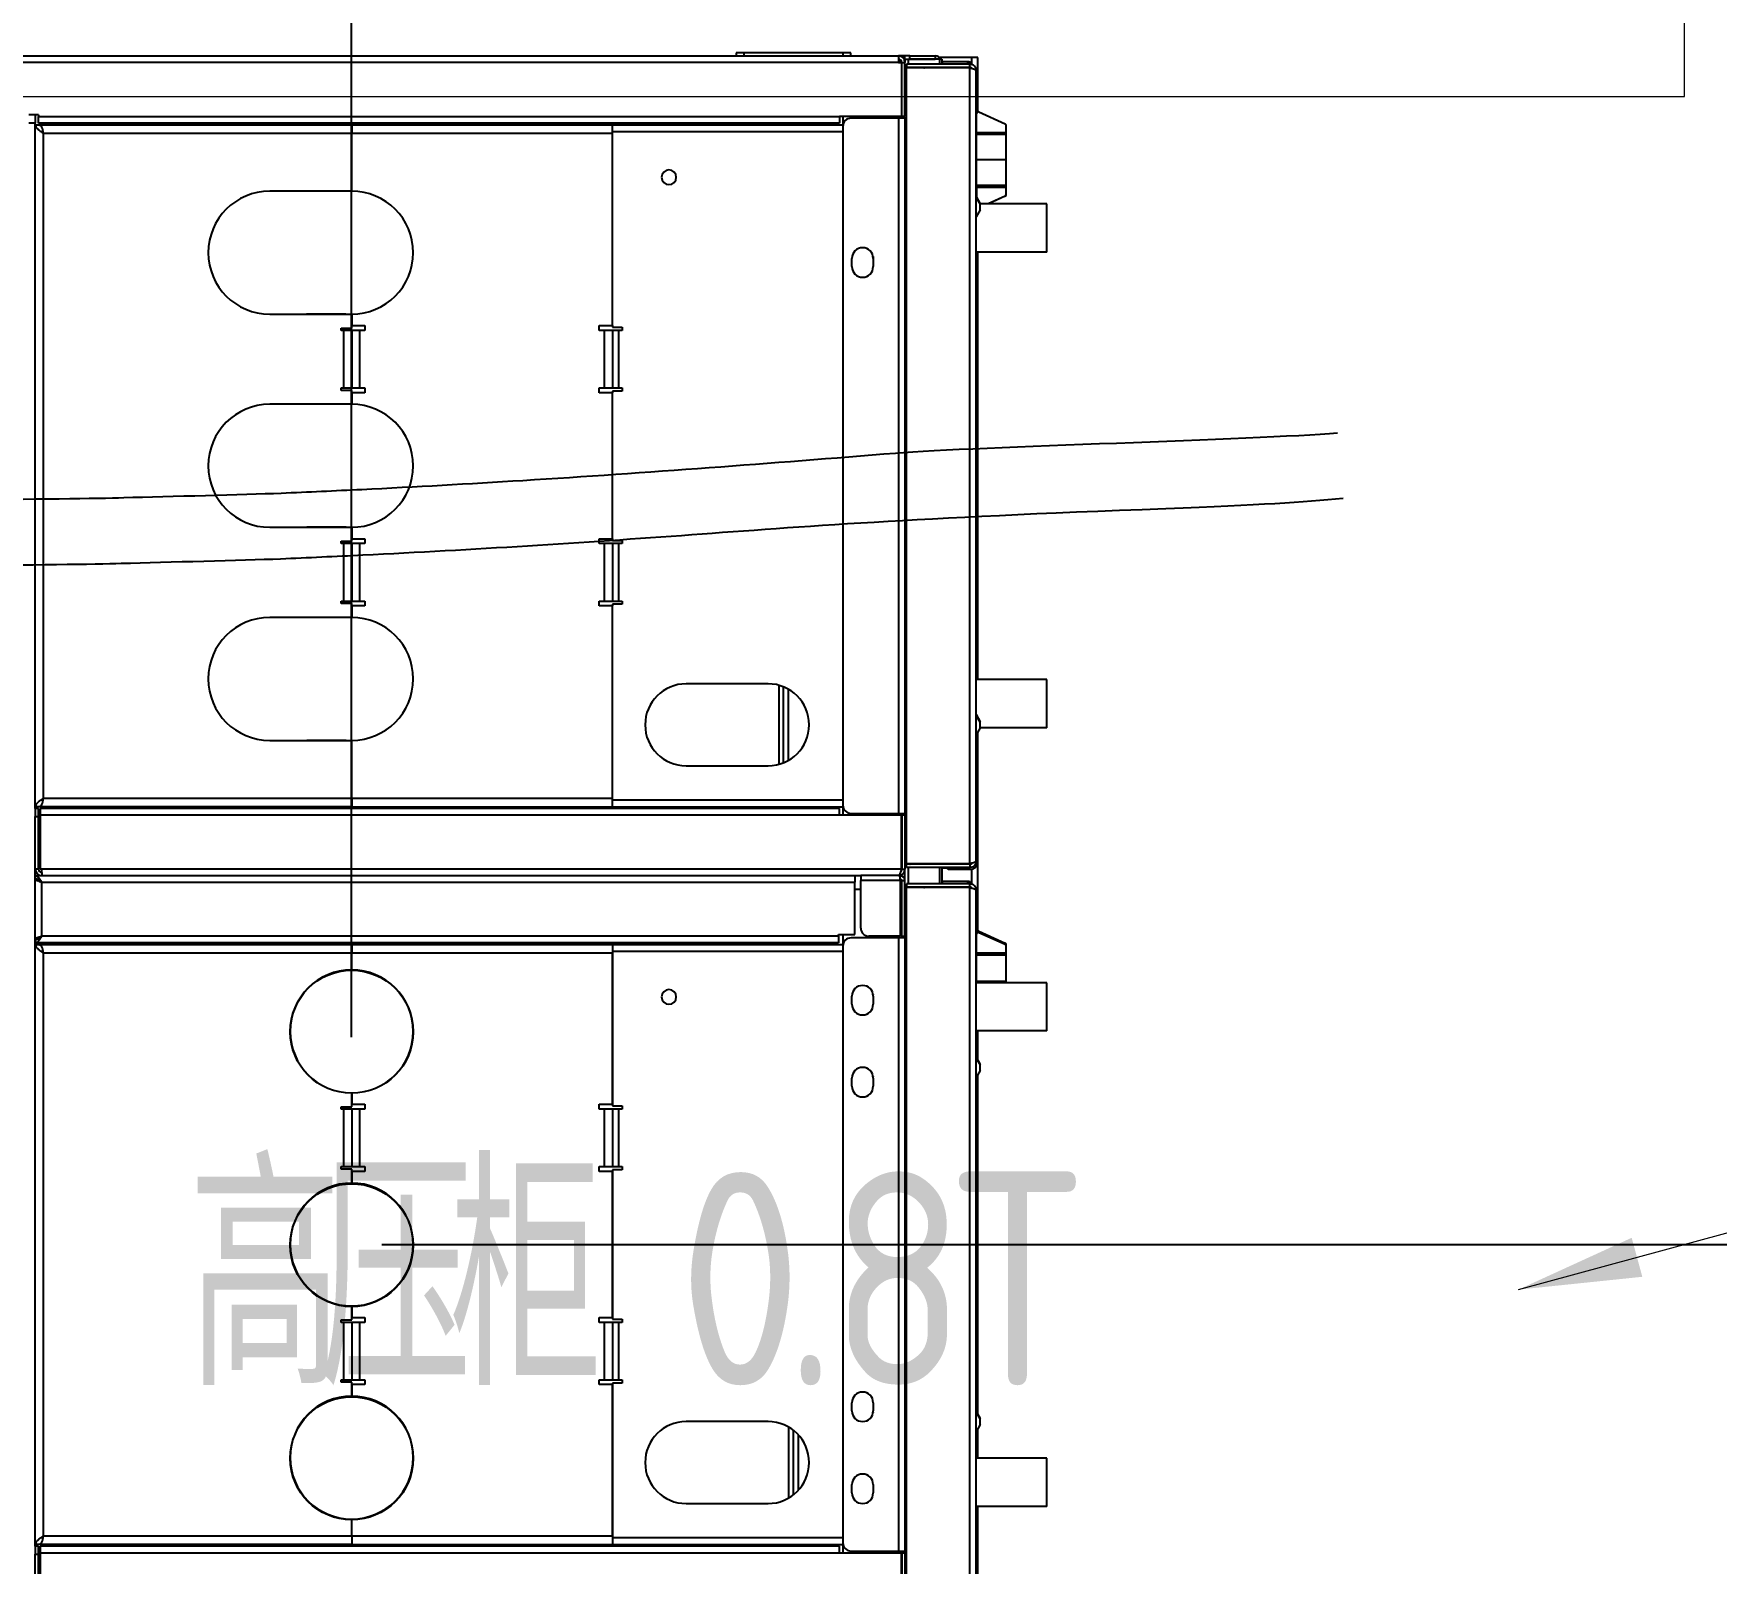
# Model space of a CAD drawing. Header units: millimetres. Extents: x 0 to 87554, y -20854 to 20404.
# Drawn here: x 11843 to 12870, y 6384 to 7317 of the extents above; entities that cross this region are included whole.
import ezdxf

# ---------------------------------------------------------------- set-up
doc = ezdxf.new("R2010")
doc.units = ezdxf.units.MM
doc.layers.get('0').update_dxf_attribs({"lineweight": 15})
doc.layers.get('Defpoints').update_dxf_attribs({"lineweight": 15})
for name, color, linetype, lineweight in [('CO', 7, 'Continuous', 9), ('THICK', 7, 'Continuous', 0), ('标注', 1, 'Continuous', 18)]:
    doc.layers.add(name, color=color, linetype=linetype, lineweight=lineweight)
doc.styles.get("Standard").update_dxf_attribs({"font": 'isocp.shx', "width": 0.707, "bigfont": 'hztxt.shx'})
doc.styles.add('txtstyle_200', font='tssdeng.shx', dxfattribs={"bigfont": 'hztxt.shx'})
doc.styles.add('仿宋', font='', dxfattribs={"width": 0.8})
doc.styles.get('仿宋').set_extended_font_data('仿宋_gb2312')
doc.dimstyles.new('12倍', dxfattribs={"dimscale": 21, "dimtxt": 3.5, "dimasz": 2.5, "dimexe": 1.5, "dimexo": 0, "dimgap": 1, "dimtad": 1, "dimtoh": 1, "dimdsep": 46, "dimtxsty": '仿宋', "dimcen": 2.5, "dimdle": 5, "dimclrd": 4, "dimclre": 4, "dimclrt": 3, "dimadec": 0, "dimazin": 0, "dimtfac": 1, "dimtmove": 0, "dimatfit": 3, "dimfxl": 1, "dimtolj": 1, "dimarcsym": 0})
doc.dimstyles.new('DJ', dxfattribs={"dimtxt": 75, "dimasz": 75, "dimexe": 20, "dimexo": 0, "dimgap": 20, "dimtad": 1, "dimdec": 1, "dimtxsty": 'Standard', "dimcen": 10, "dimclrd": 95, "dimclre": 95, "dimclrt": 95, "dimadec": 0, "dimazin": 0, "dimtfac": 1, "dimtdec": 1, "dimtmove": 1, "dimatfit": 3, "dimfxl": 1, "dimlwd": 13, "dimlwe": 15, "dimarcsym": 0})

# ---------------------------------------------------------------- blocks, each defined once
blk = doc.blocks.new('*D46')
at = {"color": 4, "linetype": 'Continuous', "lineweight": -2}
for p, q in [((12994.8, 7381.8), (13207.8, 7381.8)), ((13185.3, 6616), (13185.3, 7344.3)), ((12055.8, 6578.5), (13207.8, 6578.5))]:
    blk.add_line(p, q, dxfattribs=at)
at = {"color": 4, "lineweight": -3}
for points in [[(13179, 7344.3), (13191.5, 7344.3), (13185.3, 7381.8)], [(13179, 6616), (13191.5, 6616), (13185.3, 6578.5)]]:
    blk.add_solid(points, dxfattribs=at)
at = {"layer": 'Defpoints', "color": 0, "lineweight": -3}
for p in [(12994.8, 7381.8), (13185.3, 7381.8), (12055.8, 6578.5)]:
    blk.add_point(p, dxfattribs=at)
at = {"color": 3, "lineweight": -3, "insert": (13137.4, 6980.2), "char_height": 52.5, "attachment_point": 5, "rotation": 90, "style": '仿宋'}
blk.add_mtext('\\A1;约803.22', dxfattribs=at)
blk = doc.blocks.new('*D47')
at = {"color": 4, "linetype": 'Continuous', "lineweight": -2}
for p, q in [((12055.8, 6578.5), (13207.8, 6578.5)), ((13185.3, 6166), (13185.3, 6541)), ((12061.8, 6128.5), (13207.8, 6128.5))]:
    blk.add_line(p, q, dxfattribs=at)
at = {"color": 4, "lineweight": -3}
for points in [[(13179, 6541), (13191.5, 6541), (13185.3, 6578.5)], [(13179, 6166), (13191.5, 6166), (13185.3, 6128.5)]]:
    blk.add_solid(points, dxfattribs=at)
at = {"layer": 'Defpoints', "color": 0, "lineweight": -3}
for p in [(12055.8, 6578.5), (13185.3, 6578.5), (12061.8, 6128.5)]:
    blk.add_point(p, dxfattribs=at)
at = {"color": 3, "lineweight": -3, "insert": (13144, 6353.5), "char_height": 52.5, "attachment_point": 5, "rotation": 90, "style": '仿宋'}
blk.add_mtext('\\A1;450', dxfattribs=at)
blk = doc.blocks.new('A$C1B2D4C3C')
at = {"color": 87, "linetype": 'Continuous', "lineweight": 25}
for p, q in [((1404, 90.5), (1404, 997)), ((1408, 997), (1408, 90.5)), ((462, 617), (494, 617)), ((494, 617), (494, 615)), ((498.9, 617), (494, 617)), ((498.9, 617), (912, 617)), ((499, 615), (499, 617)), ((500, 614), (500, 617)), ((866, 617), (866, 614)), ((867, 127), (867, 617)), ((869, 617), (867, 617)), ((869.1, 616.3), (869.1, 617)), ((869.1, 617), (905.9, 617)), ((905.9, 616.3), (905.9, 617)), ((906, 617), (908, 617)), ((908, 617), (908, 613)), ((912, 615), (912, 617)), ((912, 617), (944, 617)), ((944, 617), (944, 615)), ((948.9, 617), (944, 617)), ((948.9, 617), (1367, 617)), ((949, 615), (949, 617)), ((950, 614), (950, 617)), ((1366, 617), (1366, 614)), ((1367, 617), (1367, 621)), ((1372, 617), (1367, 617)), ((1372, 615), (1372, 621)), ((462, 615), (494, 615)), ((495, 614), (462, 614)), ((494, 615), (499, 615)), ((495, 614), (495, 126.5)), ((499, 614), (495, 614)), ((499, 126.5), (499, 614)), ((500, 424), (500, 613.9)), ((500.8, 613.9), (500, 613.9)), ((505, 612), (861, 612)), ((505, 424), (505, 612)), ((861, 612), (861, 424)), ((865.2, 613.9), (866, 613.9)), ((866, 613.9), (866, 424)), ((871, 127), (871, 613)), ((871, 613), (904, 613)), ((904, 613), (904, 117)), ((908, 613), (908, 117)), ((908, 613), (908, 113.5)), ((910, 613), (908, 613)), ((910, 613), (912, 613)), ((912, 615), (944, 615)), ((945, 614), (912, 614)), ((912, 613), (912, 614)), ((912, 88.7), (912, 613)), ((944, 615), (949, 615)), ((945, 614), (945, 126.5)), ((949, 614), (945, 614)), ((949, 126.5), (949, 614)), ((950, 424), (950, 613.9)), ((950.8, 613.9), (950, 613.9)), ((955, 612), (1361, 612)), ((955, 424), (955, 612)), ((1361, 612), (1361, 424)), ((1365.2, 613.9), (1366, 613.9)), ((1366, 613.9), (1366, 424)), ((1367, 126.5), (1367, 615)), ((1367, 615), (1371, 615)), ((1371, 615), (1371, 126.5)), ((1372, 615), (1371, 615)), ((500, 564), (499, 564)), ((500, 558), (499, 558)), ((867, 564), (866, 564)), ((867, 558), (866, 558)), ((950, 564), (949, 564)), ((950, 558), (949, 558)), ((1367, 564), (1366, 564)), ((1367, 558), (1366, 558)), ((500, 536.8), (499, 536.8)), ((950, 536.5), (949, 536.5)), ((1367, 536.5), (1366, 536.5)), ((500, 518.5), (499, 518.5)), ((867, 518.5), (866, 518.5)), ((949, 518.5), (950, 518.5)), ((1366, 518.5), (1367, 518.5)), ((499, 512.5), (500, 512.5)), ((500, 504.5), (499, 504.5)), ((866, 512.4), (867, 512.5)), ((867, 504.5), (866, 504.6)), ((867, 512.5), (867, 512.5)), ((867, 504.5), (867, 504.5)), ((949, 512.5), (950, 512.5)), ((1366, 512.5), (1367, 512.5)), ((500, 494.5), (499, 494.5)), ((867, 494.5), (866, 494.5)), ((499, 488.5), (500, 488.5)), ((866, 488.5), (867, 488.5)), ((950, 481.4), (949, 481.4)), ((949, 475.4), (950, 475.4)), ((990.5, 474), (990.5, 424)), ((1065.5, 424), (1065.5, 474)), ((1120.5, 474), (1120.5, 424)), ((1195.5, 424), (1195.5, 474)), ((1250.5, 474), (1250.5, 424)), ((1325.5, 424), (1325.5, 474)), ((1367, 481.5), (1366, 481.5)), ((1366, 475.5), (1367, 475.5)), ((950, 467.4), (949, 467.4)), ((1367, 467.5), (1366, 467.5)), ((950, 457.4), (949, 457.4)), ((1367, 457.5), (1366, 457.5)), ((949, 451.4), (950, 451.4)), ((990.5, 451.4), (990.5, 451.4)), ((990.5, 427.4), (990.5, 451.4)), ((1120.5, 451.4), (1120.5, 451.4)), ((1120.5, 427.4), (1120.5, 451.4)), ((1250.5, 451.5), (1250.5, 451.5)), ((1250.5, 427.5), (1250.5, 451.5)), ((1366, 451.5), (1367, 451.5)), ((505, 424), (500, 424)), ((500, 424), (500, 265)), ((505, 424), (515.5, 424)), ((505, 265), (505, 424)), ((590.5, 424), (599, 424)), ((597.5, 424), (590.5, 424)), ((597.5, 416), (597.5, 424)), ((599, 424), (599, 430.5)), ((599, 430.5), (600.5, 430.5)), ((600.5, 430.5), (600.5, 429)), ((635.5, 429), (600.5, 429)), ((600.5, 429), (600.5, 424)), ((635.5, 424), (600.5, 424)), ((600.5, 424), (600.5, 419)), ((635.5, 429), (635.5, 430.5)), ((635.5, 430.5), (637, 430.5)), ((635.5, 424), (635.5, 429)), ((635.5, 419), (635.5, 424)), ((637, 430.5), (637, 424)), ((637, 424), (645.5, 424)), ((645.5, 424), (638.5, 424)), ((638.5, 424), (638.5, 416)), ((720.5, 424), (729, 424)), ((727.5, 424), (720.5, 424)), ((727.5, 416), (727.5, 424)), ((729, 424), (729, 430.5)), ((729, 430.5), (730.5, 430.5)), ((730.5, 430.5), (730.5, 429)), ((765.5, 429), (730.5, 429)), ((730.5, 429), (730.5, 424)), ((765.5, 424), (730.5, 424)), ((730.5, 424), (730.5, 419)), ((765.5, 429), (765.5, 430.5)), ((765.5, 430.5), (767, 430.5)), ((765.5, 424), (765.5, 429)), ((765.5, 419), (765.5, 424)), ((767, 430.5), (767, 424)), ((767, 424), (775.5, 424)), ((775.5, 424), (768.5, 424)), ((768.5, 424), (768.5, 416)), ((850.5, 424), (861, 424)), ((866, 424), (861, 424)), ((861, 424), (861, 265)), ((866, 424), (866, 265)), ((955, 424), (950, 424)), ((950, 424), (950, 265)), ((955, 424), (990.5, 424)), ((955, 265), (955, 424)), ((1065.5, 424), (1074, 424)), ((1072.5, 424), (1065.5, 424)), ((1072.5, 416), (1072.5, 424)), ((1074, 424), (1074, 430.5)), ((1074, 430.5), (1075.5, 430.5)), ((1075.5, 430.5), (1075.5, 429)), ((1110.5, 429), (1075.5, 429)), ((1075.5, 429), (1075.5, 424)), ((1110.5, 424), (1075.5, 424)), ((1075.5, 424), (1075.5, 419)), ((1110.5, 429), (1110.5, 430.5)), ((1110.5, 430.5), (1112, 430.5)), ((1110.5, 424), (1110.5, 429)), ((1110.5, 419), (1110.5, 424)), ((1112, 430.5), (1112, 424)), ((1112, 424), (1120.5, 424)), ((1120.5, 424), (1113.5, 424)), ((1113.5, 424), (1113.5, 416)), ((1195.5, 424), (1204, 424)), ((1202.5, 424), (1195.5, 424)), ((1202.5, 416), (1202.5, 424)), ((1204, 424), (1204, 430.5)), ((1204, 430.5), (1205.5, 430.5)), ((1205.5, 430.5), (1205.5, 429)), ((1240.5, 429), (1205.5, 429)), ((1205.5, 429), (1205.5, 424)), ((1240.5, 424), (1205.5, 424)), ((1205.5, 424), (1205.5, 419)), ((1240.5, 429), (1240.5, 430.5)), ((1240.5, 430.5), (1242, 430.5)), ((1240.5, 424), (1240.5, 429)), ((1240.5, 419), (1240.5, 424)), ((1242, 430.5), (1242, 424)), ((1242, 424), (1250.5, 424)), ((1250.5, 424), (1243.5, 424)), ((1243.5, 424), (1243.5, 416)), ((1325.5, 424), (1361, 424)), ((1366, 424), (1361, 424)), ((1361, 424), (1361, 265)), ((1366, 424), (1366, 265)), ((600.5, 416), (597.5, 416)), ((600.5, 419), (635.5, 419)), ((600.5, 419), (600.5, 416)), ((635.5, 416), (635.5, 419)), ((638.5, 416), (635.5, 416)), ((730.5, 416), (727.5, 416)), ((730.5, 419), (765.5, 419)), ((730.5, 419), (730.5, 416)), ((765.5, 416), (765.5, 419)), ((768.5, 416), (765.5, 416)), ((1075.5, 416), (1072.5, 416)), ((1075.5, 419), (1110.5, 419)), ((1075.5, 419), (1075.5, 416)), ((1110.5, 416), (1110.5, 419)), ((1113.5, 416), (1110.5, 416)), ((1205.5, 416), (1202.5, 416)), ((1205.5, 419), (1240.5, 419)), ((1205.5, 419), (1205.5, 416)), ((1240.5, 416), (1240.5, 419)), ((1243.5, 416), (1240.5, 416)), ((499, 406.8), (500, 406.8)), ((949, 406.5), (950, 406.5)), ((1366, 406.5), (1367, 406.5)), ((499, 342.2), (500, 342.2)), ((866, 342.2), (867, 342.2)), ((949, 342.2), (950, 342.2)), ((1366, 342.2), (1367, 342.2)), ((597.5, 265), (597.5, 273)), ((597.5, 273), (600.5, 273)), ((600.5, 273), (600.5, 270)), ((600.5, 270), (600.5, 265)), ((635.5, 270), (600.5, 270)), ((635.5, 270), (635.5, 273)), ((635.5, 273), (638.5, 273)), ((635.5, 265), (635.5, 270)), ((638.5, 273), (638.5, 265)), ((727.5, 265), (727.5, 273)), ((727.5, 273), (730.5, 273)), ((730.5, 273), (730.5, 270)), ((730.5, 270), (730.5, 265)), ((765.5, 270), (730.5, 270)), ((765.5, 273), (768.5, 273)), ((765.5, 270), (765.5, 273)), ((765.5, 265), (765.5, 270)), ((768.5, 273), (768.5, 265)), ((1072.5, 273), (1075.5, 273)), ((1072.5, 265), (1072.5, 273)), ((1075.5, 273), (1075.5, 270)), ((1075.5, 270), (1075.5, 265)), ((1110.5, 270), (1075.5, 270)), ((1110.5, 270), (1110.5, 273)), ((1110.5, 273), (1113.5, 273)), ((1110.5, 265), (1110.5, 270)), ((1113.5, 273), (1113.5, 265)), ((1202.5, 273), (1205.5, 273)), ((1202.5, 265), (1202.5, 273)), ((1205.5, 273), (1205.5, 270)), ((1240.5, 270), (1205.5, 270)), ((1205.5, 270), (1205.5, 265)), ((1240.5, 270), (1240.5, 273)), ((1240.5, 273), (1243.5, 273)), ((1240.5, 265), (1240.5, 270)), ((1243.5, 273), (1243.5, 265)), ((504, 265), (500, 265)), ((500, 265), (500, 124.4)), ((598.5, 265), (504, 265)), ((504, 124.4), (504, 265)), ((505, 265), (597.5, 265)), ((598.5, 259), (598.5, 265)), ((600.5, 259), (598.5, 259)), ((635.5, 265), (600.5, 265)), ((600.5, 265), (600.5, 261)), ((600.5, 261), (635.5, 261)), ((600.5, 261), (600.5, 259)), ((635.5, 261), (635.5, 265)), ((635.5, 259), (635.5, 261)), ((637.5, 259), (635.5, 259)), ((728.5, 265), (637.5, 265)), ((637.5, 265), (637.5, 259)), ((638.5, 265), (727.5, 265)), ((728.5, 259), (728.5, 265)), ((730.5, 259), (728.5, 259)), ((765.5, 265), (730.5, 265)), ((730.5, 265), (730.5, 261)), ((730.5, 261), (765.5, 261)), ((730.5, 261), (730.5, 259)), ((765.5, 261), (765.5, 265)), ((765.5, 259), (765.5, 261)), ((767.5, 259), (765.5, 259)), ((862, 265), (767.5, 265)), ((767.5, 265), (767.5, 259)), ((768.5, 265), (861, 265)), ((866, 265), (862, 265)), ((862, 265), (862, 124.4)), ((866, 265), (866, 124.4)), ((950, 265), (950, 124.4)), ((950, 265), (955, 265)), ((954, 124.4), (954, 265)), ((955, 265), (1072.5, 265)), ((1073.5, 265), (1072.5, 265)), ((1073.5, 259), (1073.5, 265)), ((1075.5, 259), (1073.5, 259)), ((1075.5, 265), (1075.5, 261)), ((1110.5, 265), (1075.5, 265)), ((1075.5, 261), (1110.5, 261)), ((1075.5, 261), (1075.5, 259)), ((1110.5, 261), (1110.5, 265)), ((1110.5, 259), (1110.5, 261)), ((1112.5, 259), (1110.5, 259)), ((1113.5, 265), (1112.5, 265)), ((1112.5, 265), (1112.5, 259)), ((1113.5, 265), (1202.5, 265)), ((1203.5, 265), (1202.5, 265)), ((1203.5, 259), (1203.5, 265)), ((1205.5, 259), (1203.5, 259)), ((1205.5, 265), (1205.5, 261)), ((1240.5, 265), (1205.5, 265)), ((1205.5, 261), (1240.5, 261)), ((1205.5, 261), (1205.5, 259)), ((1240.5, 261), (1240.5, 265)), ((1240.5, 259), (1240.5, 261)), ((1242.5, 259), (1240.5, 259)), ((1243.5, 265), (1242.5, 265)), ((1242.5, 265), (1242.5, 259)), ((1243.5, 265), (1361, 265)), ((1361, 265), (1366, 265)), ((1362, 265), (1362, 124.4)), ((1366, 265), (1366, 124.4)), ((525, 220), (525, 170)), ((575, 170), (575, 220)), ((975, 220), (975, 170)), ((1025, 170), (1025, 220)), ((1410, 189.5), (1408, 189.5)), ((1410, 184.5), (1410, 189.5)), ((1367, 178.5), (1366, 178.5)), ((1408, 184.5), (1410, 184.5)), ((1410, 124.5), (1410, 184.5)), ((949, 165.5), (950, 165.5)), ((1366, 173.5), (1367, 173.5)), ((1367, 166.5), (1366, 166.5)), ((500, 163.5), (499, 163.5)), ((499, 160.5), (500, 160.5)), ((500, 157.5), (499, 157.5)), ((499, 154.5), (500, 154.5)), ((571.7, 157.5), (528.3, 157.5)), ((530.4, 154.5), (569.6, 154.5)), ((867, 163.5), (866, 163.5)), ((866, 160.5), (867, 160.5)), ((866, 157.5), (867, 157.5)), ((866, 154.5), (867, 154.5)), ((949, 163.5), (950, 163.5)), ((949, 160.5), (950, 160.5)), ((949, 157.5), (950, 157.5)), ((1024.1, 163.5), (975.9, 163.5)), ((976.9, 160.5), (1023.1, 160.5)), ((978.3, 157.5), (1021.7, 157.5)), ((1367, 163.5), (1366, 163.5)), ((1366, 160.5), (1367, 160.5)), ((1366, 157.5), (1367, 157.5)), ((499, 151.5), (500, 151.5)), ((533.2, 151.5), (566.8, 151.5)), ((866, 151.5), (867, 151.5)), ((495, 126.5), (495, 88.7)), ((495, 126.5), (499, 126.5)), ((501, 124.4), (495, 124.4)), ((865, 124.4), (501, 124.4)), ((872, 124.4), (865, 124.4)), ((871, 127), (867, 127)), ((871, 127), (872, 127)), ((872, 127), (872, 126.5)), ((872, 126.5), (872, 117)), ((945, 126.5), (945, 88.7)), ((945, 126.5), (949, 126.5)), ((951, 124.4), (945, 124.4)), ((1365, 124.4), (951, 124.4)), ((1371, 124.4), (1365, 124.4)), ((1371, 126.5), (1367, 126.5)), ((1371, 88.6), (1371, 126.5)), ((1410, 124.5), (1408, 124.5)), ((1410, 119.5), (1410, 124.5)), ((496, 119.4), (496, 90.4)), ((531.5, 118.9), (536.5, 118.9)), ((581.5, 118.9), (586.5, 118.9)), ((779.5, 118.9), (784.5, 118.9)), ((829.5, 118.9), (834.5, 118.9)), ((870, 90.4), (870, 119.4)), ((872, 117), (904, 117)), ((876, 113.5), (905, 113.5)), ((899.5, 113.5), (899.5, 117)), ((908, 117), (904, 117)), ((905, 89.5), (905, 113.5)), ((908, 113.5), (905, 113.5)), ((908, 89.5), (908, 113.5)), ((946, 119.4), (946, 90.4)), ((1279.5, 118.9), (1284.5, 118.9)), ((1370, 90.4), (1370, 119.4)), ((1408, 119.5), (1410, 119.5)), ((530.5, 106), (530.4, 106)), ((536.5, 105.9), (531.5, 105.9)), ((580.5, 106), (580.4, 106)), ((586.5, 105.9), (581.5, 105.9)), ((784.5, 105.9), (779.5, 105.9)), ((785.6, 106), (785.5, 106)), ((834.5, 105.9), (829.5, 105.9)), ((835.6, 106), (835.5, 106)), ((871, 89.5), (871, 108.5)), ((1284.5, 105.9), (1279.5, 105.9)), ((1285.5, 106), (1280.5, 106)), ((1285.6, 106), (1285.5, 106)), ((496, 92.5), (495, 92.5)), ((871, 92.5), (870, 92.5)), ((946, 92.5), (945, 92.5)), ((1371, 92.5), (1370, 92.5)), ((462, 88.7), (495, 88.7)), ((495, 88.5), (462, 88.5)), ((495, 86.5), (462, 86.5)), ((465.2, 85.5), (900.8, 85.5)), ((495, 88.5), (496, 88.5)), ((495, 88.5), (495, 86.5)), ((495.5, 88.5), (495.5, 87.8)), ((870, 90.4), (496, 90.4)), ((496, 90.4), (496, 86.4)), ((496, 86.4), (870, 86.4)), ((496, 85.5), (496, 86.4)), ((870, 86.4), (870, 90.4)), ((870, 88.5), (871, 88.5)), ((870, 86.4), (870, 85.5)), ((870.5, 88.5), (870.5, 88.5)), ((905, 89.5), (871, 89.5)), ((871, 88.5), (905, 88.5)), ((871, 88.5), (871, 86.5)), ((871, 86.5), (905, 86.5)), ((885.9, 86.5), (885.9, 85.5)), ((889.9, 86.5), (889.9, 85.5)), ((899.5, 88.5), (899.5, 89.5)), ((900.8, 85.5), (900.9, 85.5)), ((900.8, 47), (900.8, 85.5)), ((900.9, 83.4), (900.8, 83.4)), ((900.9, 85.5), (900.9, 85.5)), ((900.9, 75.5), (900.9, 83.4)), ((903, 85.5), (901, 85.5)), ((901, 47), (901, 85.5)), ((903, 89.5), (903, 88.5)), ((903, 88.6), (905.4, 88.6)), ((903, 47), (903, 85.5)), ((913, 84.5), (903, 84.5)), ((905, 89.5), (906, 89.5)), ((905, 88.5), (905, 86.5)), ((905, 86.5), (912, 86.5)), ((906, 89.5), (908, 89.5)), ((907.8, 88.5), (908.6, 88.5)), ((907.9, 88.6), (908.6, 88.6)), ((911.5, 88.6), (913, 88.6)), ((912, 88.7), (945, 88.7)), ((912, 88.5), (912, 86.5)), ((945, 88.5), (912, 88.5)), ((945, 86.5), (912, 86.5)), ((913, 88.7), (913, 88.5)), ((913, 85.5), (915, 85.5)), ((913, 47), (913, 85.5)), ((915, 47), (915, 85.5)), ((915.1, 85.5), (915.2, 85.5)), ((915.1, 85.5), (915.1, 85.5)), ((915.1, 83.4), (915.1, 75.5)), ((915.1, 83.4), (915.2, 83.4)), ((915.2, 85.5), (1400.8, 85.5)), ((915.2, 47), (915.2, 85.5)), ((916.5, 88.7), (916.5, 88.5)), ((925.9, 86.5), (925.9, 85.5)), ((929.9, 86.5), (929.9, 85.5)), ((945, 88.5), (946, 88.5)), ((945, 88.5), (945, 86.5)), ((945.5, 88.5), (945.5, 87.8)), ((1370, 90.4), (946, 90.4)), ((946, 90.4), (946, 86.4)), ((946, 86.4), (1370, 86.4)), ((946, 85.5), (946, 86.4)), ((1370, 86.4), (1370, 90.4)), ((1370, 88.5), (1371, 88.5)), ((1370, 86.4), (1370, 85.5)), ((1404, 88.6), (1371, 88.6)), ((1371, 86.5), (1371, 88.5)), ((1371, 88.5), (1404, 88.5)), ((1371, 86.5), (1404, 86.5)), ((1385.9, 86.5), (1385.9, 85.5)), ((1389.9, 86.5), (1389.9, 85.5)), ((1399.5, 88.5), (1399.5, 88.6)), ((1400.8, 85.5), (1400.9, 85.5)), ((1400.8, 47), (1400.8, 85.5)), ((1400.9, 83.4), (1400.8, 83.4)), ((1400.9, 85.5), (1400.9, 85.5)), ((1400.9, 75.5), (1400.9, 83.4)), ((1403, 85.5), (1401, 85.5)), ((1401, 47), (1401, 85.5)), ((1403, 88.6), (1403, 88.5)), ((1403, 47), (1403, 85.5)), ((1406, 84.5), (1403, 84.5)), ((1404, 90.5), (1404, 88.6)), ((1408, 90.5), (1404, 90.5)), ((1405.9, 90), (1404, 90)), ((1404, 88.5), (1404, 86.5)), ((1406, 86.5), (1404, 86.5)), ((1406, 87), (1406, 86.5)), ((1406, 86.5), (1408, 86.5)), ((1406, 86.5), (1406, 83.5)), ((1406, 83.5), (1408, 83.5)), ((1406, 83.5), (1406, 68)), ((1406, 65.5), (1406, 83.5)), ((1408, 89.5), (1407.9, 89.5)), ((1408, 89.5), (1408, 90.5)), ((1408, 86.5), (1408, 89.5)), ((1408, 83.5), (1408, 86.5)), ((1408, 83.5), (1408, 68)), ((900.8, 75.5), (900.9, 75.5)), ((900.9, 60.5), (900.9, 75.5)), ((915.1, 75.5), (915.1, 60.5)), ((915.2, 75.5), (915.1, 75.5)), ((1400.8, 75.5), (1400.9, 75.5)), ((1400.9, 60.5), (1400.9, 75.5)), ((901, 65.5), (900.9, 65.5)), ((901, 64), (900.9, 64)), ((901, 63.8), (900.9, 63.8)), ((913, 65.5), (903, 65.5)), ((913, 64), (903, 64)), ((904.5, 63.8), (903, 63.8)), ((904.5, 48.3), (904.5, 63.8)), ((912.7, 64), (912.7, 61)), ((915.1, 65.5), (915, 65.5)), ((915.1, 64), (915, 64)), ((915.1, 63.8), (915, 63.8)), ((1401, 65.5), (1400.9, 65.5)), ((1401, 64), (1400.9, 64)), ((1401, 63.8), (1400.9, 63.8)), ((1406, 65.5), (1403, 65.5)), ((1406, 64), (1403, 64)), ((1404.5, 63.8), (1403, 63.8)), ((1404.5, 48.3), (1404.5, 63.8)), ((1408, 68), (1406, 68)), ((1406, 64), (1406, 65.5)), ((1407, 46), (1407, 65.4)), ((900.8, 60.5), (900.9, 60.5)), ((900.9, 47), (900.9, 60.5)), ((911.8, 60.1), (913, 61.3)), ((911.8, 46.6), (911.8, 60.1)), ((915.1, 60.5), (915.2, 60.5)), ((915.1, 47), (915.1, 60.5)), ((1400.8, 60.5), (1400.9, 60.5)), ((1400.9, 47), (1400.9, 60.5)), ((424.3, 42), (523.2, 42)), ((465.2, 47), (900.8, 47)), ((467, 43), (899, 43)), ((523.2, 0), (523.2, 43)), ((552.7, 0), (552.7, 43)), ((552.7, 42), (570.7, 42)), ((573.2, 40.6), (568.8, 43)), ((576.7, 40.6), (580.7, 43)), ((581.2, 43), (576.8, 40.6)), ((579.3, 42), (786.7, 42)), ((789.2, 40.6), (784.8, 43)), ((792.7, 40.6), (796.7, 43)), ((797.2, 43), (792.8, 40.6)), ((795.3, 42), (813.3, 42)), ((813.3, 0), (813.3, 43)), ((842.7, 0), (842.7, 43)), ((842.7, 42.8), (843.4, 42.8)), ((843.4, 24.8), (843.4, 42.8)), ((843.4, 42.8), (859.7, 42.8)), ((843.5, 43), (843.5, 42.8)), ((859.5, 43), (859.5, 42.8)), ((859.7, 42.8), (859.7, 24.8)), ((860.7, 42.8), (859.7, 42.8)), ((860.7, 24.8), (860.7, 42.8)), ((860.7, 42.8), (872.5, 42.8)), ((873.4, 41.4), (866.2, 25.4)), ((874.2, 41.4), (866.9, 25.4)), ((873.3, 42.8), (872.5, 42.8)), ((873.4, 41.4), (874.2, 41.4)), ((874.3, 41.8), (873.5, 41.8)), ((874.3, 42), (995.7, 42)), ((900.8, 47), (900.9, 47)), ((901, 48.3), (900.9, 48.3)), ((901, 47), (903, 47)), ((904.5, 48.3), (903, 48.3)), ((911.8, 46), (903.6, 46)), ((915, 47), (913, 47)), ((915.1, 48.3), (915, 48.3)), ((915.2, 47), (915.1, 47)), ((915.2, 47), (1400.8, 47)), ((929, 42.6), (915.8, 42.6)), ((917, 43), (1399, 43)), ((929.4, 43), (929, 42.6)), ((998.2, 40.6), (993.8, 43)), ((1001.7, 40.6), (1005.7, 43)), ((1006.2, 43), (1001.8, 40.6)), ((1027.7, 0), (1027.7, 43)), ((1027.7, 42), (1288.3, 42)), ((1288.3, 0), (1288.3, 43)), ((1314.2, 40.6), (1309.8, 43)), ((1317.7, 40.6), (1321.7, 43)), ((1322.2, 43), (1317.8, 40.6)), ((1327.9, 42.8), (1321.8, 42.8)), ((1327.9, 42.8), (1327.9, 24.8)), ((1328.9, 42.8), (1327.9, 42.8)), ((1328.9, 24.8), (1328.9, 42.8)), ((1328.9, 42.8), (1344.6, 42.8)), ((1329.5, 42.8), (1329.5, 43)), ((1344.6, 43), (1344.6, 42.8)), ((1344.6, 24.8), (1344.6, 42.8)), ((1344.6, 42.8), (1360.2, 42.8)), ((1359.5, 43), (1359.5, 42.8)), ((1360.2, 42.8), (1360.2, 24.8)), ((1361.1, 42.8), (1360.2, 42.8)), ((1361.1, 24.8), (1361.1, 42.8)), ((1361.1, 42.8), (1373, 42.8)), ((1373.9, 41.4), (1366.6, 25.4)), ((1374, 42), (1407, 42)), ((1400.8, 47), (1400.9, 47)), ((1401, 48.3), (1400.9, 48.3)), ((1401, 47), (1403, 47)), ((1404.5, 48.3), (1403, 48.3)), ((1407, 46), (1403.6, 46)), ((1407, 42), (1407, 46)), ((573.2, 40.6), (576.7, 40.6)), ((576.7, 40.6), (576.8, 40.6)), ((789.2, 40.6), (792.7, 40.6)), ((792.7, 40.6), (792.8, 40.6)), ((998.2, 0), (998.2, 40.6)), ((998.2, 40.6), (1001.7, 40.6)), ((1001.7, 40.6), (1001.8, 40.6)), ((1314.2, 40.6), (1317.7, 40.6)), ((1317.7, 40.6), (1317.8, 40.6)), ((1317.8, 0), (1317.8, 40.6)), ((1322.4, 25.4), (1317.8, 35.7)), ((1322.4, 25.4), (1317.8, 35.6)), ((842.7, 24.8), (843.4, 24.8)), ((843.4, 24.8), (859.7, 24.8)), ((859.7, 24.8), (860.7, 24.8)), ((860.7, 24.8), (865.2, 24.8)), ((865.2, 24.8), (866, 24.8)), ((866.9, 25.4), (866.2, 25.4)), ((1322.4, 25.4), (1322.4, 25.4)), ((1323.3, 24.8), (1323.4, 24.8)), ((1323.4, 24.8), (1327.9, 24.8)), ((1327.9, 24.8), (1328.9, 24.8)), ((1328.9, 24.8), (1344.6, 24.8)), ((1344.6, 24.8), (1360.2, 24.8)), ((1360.2, 24.8), (1361.1, 24.8)), ((1361.1, 24.8), (1365.7, 24.8)), ((523.2, 0), (552.7, 0)), ((813.3, 0), (842.7, 0)), ((998.2, 0), (1027.7, 0)), ((1288.3, 0), (1317.8, 0))]:
    blk.add_line(p, q, dxfattribs=at)
at = {"color": 87, "linetype": 'Continuous', "lineweight": 25, "flags": 128}
for points in [[(871, 613), (871, 613)], [(904, 613), (904, 613)], [(866, 536.3), (866, 536.3), (867, 536.4)], [(499, 526.7), (499.2, 526.6), (500, 526.2)], [(949, 526.4), (949.2, 526.3), (950, 526)], [(1366, 526), (1366.8, 526.3), (1367, 526.4)], [(500, 417.3), (499.2, 417), (499, 416.9)], [(950, 417), (949.2, 416.7), (949, 416.6)], [(1367, 416.6), (1366.8, 416.7), (1366, 417)], [(867, 406.6), (866, 406.7), (866, 406.7)], [(495, 88.1), (495.6, 87.7), (496, 87.5)], [(870, 88.3), (870.4, 88.4), (871, 88.5)], [(900.8, 85.5), (900.9, 85.5), (901, 85.5)], [(915, 85.5), (915, 85.5), (915.2, 85.5)], [(945, 88.1), (945.6, 87.7), (946, 87.5)], [(1400.8, 85.5), (1400.9, 85.5), (1401, 85.5)], [(900.9, 75.5), (900.8, 74.7), (900.8, 74.6)], [(915.2, 74.6), (915.2, 74.7), (915.1, 75.5)], [(1400.9, 75.5), (1400.8, 74.7), (1400.8, 74.6)]]:
    blk.add_lwpolyline(points, dxfattribs=at)
at = {"color": 87, "linetype": 'Continuous', "lineweight": 25}
for centre, radius, start, end in [((912, 613), 4, 90, 180), ((912, 613), 2, 90, 180), ((870, 522.5), 4, 138.5904, 180), ((1028, 474), 37.5, 0, 180), ((1158, 474), 37.5, 0, 180), ((1288, 474), 37.5, 0, 180), ((553, 424), 37.5, 0, 180), ((683, 424), 37.5, 0, 180), ((813, 424), 37.5, 0, 180), ((553, 424), 37.5, 180, 270), ((553, 424), 37.5, 270, 0), ((683, 424), 37.5, 180, 270), ((683, 424), 37.5, 270, 0), ((813, 424), 37.5, 180, 270), ((813, 424), 37.5, 270, 0), ((1028, 424), 37.5, 180, 270), ((1028, 424), 37.5, 270, 0), ((1158, 424), 37.5, 180, 270), ((1158, 424), 37.5, 270, 0), ((1288, 424), 37.5, 180, 270), ((1288, 424), 37.5, 270, 0), ((870, 420.5), 4, 180, 221.4096), ((550, 220), 25, 90, 180), ((550, 220), 25, 0, 90), ((1000, 220), 25, 90, 180), ((1000, 220), 25, 0, 90), ((834, 230.5), 4.5, 90, 270), ((834, 230.5), 4.5, 270, 90), ((1334, 230.5), 4.5, 90, 270), ((1334, 230.5), 4.5, 270, 90), ((550, 170), 25, 180, 0), ((1000, 170), 25, 180, 0), ((1369, 166.5), 3, 180, 228.1897), ((501, 119.4), 5, 90, 180), ((865, 119.4), 5, 0, 90), ((951, 119.4), 5, 90, 180), ((1365, 119.4), 5, 0, 90), ((531.5, 112.4), 6.5, 90, 270), ((536.5, 112.4), 6.5, 270, 90), ((581.5, 112.4), 6.5, 90, 270), ((586.5, 112.4), 6.5, 270, 90), ((779.5, 112.4), 6.5, 90, 270), ((784.5, 112.4), 6.5, 270, 90), ((829.5, 112.4), 6.5, 90, 270), ((834.5, 112.4), 6.5, 270, 90), ((876, 108.5), 5, 90, 180), ((1279.5, 112.4), 6.5, 90, 270), ((1284.5, 112.4), 6.5, 270, 90), ((493, 83.5), 3, 41.8103, 90), ((871, 85.5), 1, 90, 180), ((900.9, 83.4), 0.05, 0, 180), ((905, 89.5), 3, 270, 0), ((905, 89.5), 1, 270, 0), ((915, 83.4), 0.05, 360, 180), ((943, 83.5), 3, 41.8103, 90), ((1373, 84.5), 4, 120, 138.5904), ((1373, 84.5), 2, 90, 150), ((1400.9, 83.4), 0.05, 0, 180), ((1404, 90.5), 4, 270, 0), ((1404, 90.5), 2, 270, 0), ((1404, 68), 4, 300, 0), ((872.5, 41.8), 0.999, 359.9335, 89.9452), ((873.3, 41.8), 0.999, 359.9335, 89.946), ((872.5, 41.8), 1, 335.5947, 0.0028), ((873.3, 41.8), 1, 335.5943, 359.9994), ((915.8, 46.6), 4, 180, 270), ((1373, 41.8), 1, 359.9911, 90.0055), ((1373, 41.8), 1, 335.5576, 0.0005), ((865.2, 25.8), 0.998, 270.0312, 335.6317), ((866, 25.8), 0.998, 270.0318, 335.6311), ((1323.4, 25.8), 1, 204.4508, 269.9957), ((1323.3, 25.8), 1, 204.4508, 269.9957), ((1365.7, 25.8), 1, 270.0056, 335.5513)]:
    blk.add_arc(centre, radius, start, end, dxfattribs=at)
for points, knots in [([(505, 612), (504.6, 612.7), (503.8, 614), (502.5, 615.6), (501.3, 616.8), (500.4, 616.9), (500, 617)], [0, 0, 0, 0, 0.25001, 0.499996, 0.750003, 1, 1, 1, 1]), ([(866, 617), (865.6, 616.9), (864.7, 616.8), (863.5, 615.6), (862.2, 614), (861.4, 612.7), (861, 612)], [0, 0, 0, 0, 0.249997, 0.500004, 0.74999, 1, 1, 1, 1]), ([(867, 617), (867.1, 616.7), (867.2, 616), (868.1, 615), (869.4, 614), (870.5, 613.3), (871, 613)], [0, 0, 0, 0, 0.249999, 0.500012, 0.750003, 1, 1, 1, 1]), ([(869, 617), (869, 616.7), (869.1, 616), (869.6, 615), (870.2, 614), (870.7, 613.3), (871, 613)], [0, 0, 0, 0, 0.249999, 0.500026, 0.75001, 1, 1, 1, 1]), ([(871, 613), (870.8, 613.5), (870.5, 614.6), (870, 615.9), (869.6, 616.8), (869.3, 616.9), (869.1, 617)], [0, 0, 0, 0, 0.249992, 0.499989, 0.749995, 1, 1, 1, 1]), ([(905.9, 617), (905.7, 616.9), (905.4, 616.8), (905, 615.9), (904.5, 614.6), (904.2, 613.5), (904, 613)], [0, 0, 0, 0, 0.2500049, 0.5000111, 0.7500088, 1, 1, 1, 1]), ([(904, 613), (904.5, 613.3), (905.6, 614), (906.9, 615), (907.8, 616), (907.9, 616.7), (908, 617)], [0, 0, 0, 0, 0.249998, 0.499986, 0.750001, 1, 1, 1, 1]), ([(904, 613), (904.3, 613.3), (904.8, 614), (905.4, 615), (905.9, 616), (906, 616.7), (906, 617)], [0, 0, 0, 0, 0.249988, 0.499972, 0.750001, 1, 1, 1, 1]), ([(955, 612), (954.6, 612.7), (953.8, 614), (952.5, 615.6), (951.3, 616.8), (950.4, 616.9), (950, 617)], [0, 0, 0, 0, 0.25001, 0.499996, 0.750003, 1, 1, 1, 1]), ([(1366, 617), (1365.6, 616.9), (1364.7, 616.8), (1363.5, 615.6), (1362.2, 614), (1361.4, 612.7), (1361, 612)], [0, 0, 0, 0, 0.249996, 0.500004, 0.749988, 1, 1, 1, 1]), ([(500, 613.9), (500.1, 613.7), (500.2, 613.4), (501.4, 612.9), (503, 612.5), (504.3, 612.2), (505, 612)], [0, 0, 0, 0, 0.250006, 0.5, 0.749995, 1, 1, 1, 1]), ([(861, 612), (861.7, 612.2), (863, 612.5), (864.6, 612.9), (865.8, 613.4), (865.9, 613.7), (866, 613.9)], [0, 0, 0, 0, 0.250005, 0.500002, 0.749994, 1, 1, 1, 1]), ([(871, 613), (870.8, 613.3), (870.5, 613.8), (870.1, 614.4), (869.9, 614.5), (869.8, 614.6)], [0, 0, 0, 0, 0.410784, 0.821529, 1, 1, 1, 1]), ([(905.2, 614.6), (905.1, 614.5), (904.9, 614.4), (904.5, 613.8), (904.2, 613.3), (904, 613)], [0, 0, 0, 0, 0.178468, 0.589218, 1, 1, 1, 1]), ([(950, 613.9), (950.1, 613.7), (950.2, 613.4), (951.4, 612.9), (953, 612.5), (954.3, 612.2), (955, 612)], [0, 0, 0, 0, 0.250006, 0.499998, 0.749994, 1, 1, 1, 1]), ([(1361, 612), (1361.7, 612.2), (1363, 612.5), (1364.6, 612.9), (1365.8, 613.4), (1365.9, 613.7), (1366, 613.9)], [0, 0, 0, 0, 0.250006, 0.500004, 0.749996, 1, 1, 1, 1]), ([(908, 90.5), (908.1, 90), (908.2, 88.9), (909.1, 87.6), (910.4, 86.7), (911.5, 86.6), (912, 86.5)], [0, 0, 0, 0, 0.2500038, 0.499998, 0.7500028, 1, 1, 1, 1]), ([(912, 88.7), (911.5, 88.8), (910.4, 89.1), (909.1, 89.6), (908.2, 90), (908.1, 90.3), (908, 90.5)], [0, 0, 0, 0, 0.249999, 0.499994, 0.749996, 1, 1, 1, 1]), ([(910.6, 89.1), (910.6, 89.1), (910.7, 88.9), (911.2, 88.6), (911.7, 88.5), (912, 88.5)], [0, 0, 0, 0, 0.0279329, 0.5139598, 1, 1, 1, 1]), ([(899, 43), (899.5, 43.1), (900.6, 43.2), (901.9, 44.1), (902.8, 45.4), (902.9, 46.5), (903, 47)], [0, 0, 0, 0, 0.250006, 0.500004, 0.750012, 1, 1, 1, 1]), ([(900.8, 47), (900.6, 46.5), (900.3, 45.4), (899.9, 44.1), (899.4, 43.2), (899.1, 43.1), (899, 43)], [0, 0, 0, 0, 0.249989, 0.499986, 0.749994, 1, 1, 1, 1]), ([(900.1, 45.4), (900.2, 45.6), (900.4, 46.1), (900.6, 46.7), (900.7, 47)], [0, 0, 0, 0, 0.525437, 1, 1, 1, 1]), ([(900.4, 45.6), (900.4, 45.6), (900.6, 45.7), (900.9, 46.2), (901, 46.7), (901, 47)], [0, 0, 0, 0, 0.027928, 0.513987, 1, 1, 1, 1]), ([(901, 47.5), (901, 47.2), (900.9, 46.8), (900.7, 46.5), (900.6, 46.4)], [0, 0, 0, 0, 0.658772, 1, 1, 1, 1]), ([(902.5, 45.2), (902.8, 45.4), (903.6, 45.8), (904.3, 46.9), (904.4, 47.8), (904.5, 48.3)], [0, 0, 0, 0, 0.301113, 0.650564, 1, 1, 1, 1]), ([(904.5, 48.3), (904.2, 47.8), (903.6, 46.9), (903.1, 46.2), (902.8, 45.9)], [0, 0, 0, 0, 0.506347, 1, 1, 1, 1]), ([(913, 47), (913.1, 46.5), (913.2, 45.4), (914.1, 44.1), (915.4, 43.2), (916.5, 43.1), (917, 43)], [0, 0, 0, 0, 0.249987, 0.499993, 0.749995, 1, 1, 1, 1]), ([(915.6, 46.1), (915.6, 46.1), (915.4, 46.2), (915.1, 46.7), (915, 47.2), (915, 47.5)], [0, 0, 0, 0, 0.021453, 0.510719, 1, 1, 1, 1]), ([(915, 47), (915, 46.7), (915.1, 46.2), (915.4, 45.7), (915.6, 45.6), (915.6, 45.6)], [0, 0, 0, 0, 0.486011, 0.972072, 1, 1, 1, 1]), ([(917, 43), (916.9, 43.1), (916.5, 43.2), (916.1, 44.1), (915.6, 45.4), (915.4, 46.5), (915.2, 47)], [0, 0, 0, 0, 0.250007, 0.500014, 0.750012, 1, 1, 1, 1]), ([(915.3, 47), (915.4, 46.7), (915.6, 46.1), (915.8, 45.6), (915.9, 45.4)], [0, 0, 0, 0, 0.474574, 1, 1, 1, 1]), ([(1399, 43), (1399.5, 43.1), (1400.6, 43.2), (1401.9, 44.1), (1402.8, 45.4), (1402.9, 46.5), (1403, 47)], [0, 0, 0, 0, 0.2500081, 0.5000085, 0.7500138, 1, 1, 1, 1]), ([(1400.8, 47), (1400.6, 46.5), (1400.4, 45.4), (1399.9, 44.1), (1399.4, 43.2), (1399.1, 43.1), (1399, 43)], [0, 0, 0, 0, 0.249987, 0.499985, 0.749993, 1, 1, 1, 1]), ([(1400.1, 45.4), (1400.2, 45.6), (1400.4, 46.1), (1400.6, 46.7), (1400.7, 47)], [0, 0, 0, 0, 0.525429, 1, 1, 1, 1]), ([(1401, 47.5), (1401, 47.2), (1400.9, 46.7), (1400.6, 46.2), (1400.4, 46.1), (1400.4, 46.1)], [0, 0, 0, 0, 0.489278, 0.978541, 1, 1, 1, 1]), ([(1400.4, 45.6), (1400.4, 45.6), (1400.6, 45.7), (1400.9, 46.2), (1401, 46.7), (1401, 47)], [0, 0, 0, 0, 0.027922, 0.513987, 1, 1, 1, 1]), ([(1402.5, 45.2), (1402.8, 45.4), (1403.6, 45.8), (1404.3, 46.9), (1404.4, 47.8), (1404.5, 48.3)], [0, 0, 0, 0, 0.301104, 0.650559, 1, 1, 1, 1]), ([(1404.5, 48.3), (1404.2, 47.8), (1403.6, 46.9), (1403.1, 46.2), (1402.8, 45.9)], [0, 0, 0, 0, 0.506349, 1, 1, 1, 1])]:
    blk.add_open_spline(points, degree=3, knots=knots, dxfattribs=at)
blk = doc.blocks.new('*D253')
at = {"color": 4, "linetype": 'Continuous', "lineweight": -2}
for p, q in [((12037.4, 6705.1), (12037.4, 7573.7)), ((13067.4, 7321.8), (13067.4, 7573.7)), ((13029.9, 7551.2), (12074.9, 7551.2))]:
    blk.add_line(p, q, dxfattribs=at)
at = {"color": 4, "lineweight": -3}
for points in [[(12074.9, 7557.4), (12074.9, 7544.9), (12037.4, 7551.2)], [(13029.9, 7557.4), (13029.9, 7544.9), (13067.4, 7551.2)]]:
    blk.add_solid(points, dxfattribs=at)
at = {"layer": 'Defpoints', "color": 0, "lineweight": -3}
for p in [(12037.4, 7551.2), (13067.4, 7321.8), (12037.4, 6705.1)]:
    blk.add_point(p, dxfattribs=at)
at = {"color": 3, "lineweight": -3, "insert": (12552.4, 7592.4), "char_height": 52.5, "attachment_point": 5, "style": '仿宋'}
blk.add_mtext('\\A1;About1030', dxfattribs=at)

msp = doc.modelspace()

# ---------------------------------------------------------------- linework, layer by layer
at = {"color": 6, "lineweight": -3}
for centre in [(12037.462, 6708.338), (12037.462, 6578.128), (12037.462, 6448.128)]:
    msp.add_circle(centre, 37.5, dxfattribs=at)
at = {"color": 5, "lineweight": -3}
for points, knots in [([(10138.248, 7088.725), (10151.144, 7092.005), (10164.071, 7095.293), (10187.621, 7101.164), (10198.229, 7103.765), (10215.851, 7107.955), (10222.844, 7109.584), (10243.877, 7114.35), (10257.929, 7117.359), (10303.712, 7126.628), (10340.554, 7132.245), (10456.37, 7147.058), (10470.636, 7154.22), (11106.061, 7014.732), (11136.433, 7016.906), (11216.646, 7021.899), (11266.443, 7024.243), (11365.897, 7028.207), (11415.556, 7029.827), (11741.212, 7032.344), (11867.259, 7033.219), (11927.039, 7035.017), (11970.776, 7035.928), (12010.877, 7037.633), (12027.25, 7038.376), (12076.347, 7040.785), (12109.08, 7042.634), (12217.56, 7049.401), (12293.324, 7055.16), (12418.3, 7065.332), (12589.64, 7069.506), (12638.85, 7073.683)], [0, 0, 0, 0, 39.90869459, 39.90869459, 72.45840992, 72.45840992, 93.79323409, 93.79323409, 136.46288243, 136.46288243, 232.53980227, 232.53980227, 424.69364194, 424.69364194, 515.36034045, 515.36034045, 664.2956147, 664.2956147, 813.23088895, 813.23088895, 891.51689433, 891.51689433, 962.95876498, 962.95876498, 1012.29595826, 1012.29595826, 1110.97034482, 1110.97034482, 1339.26709238, 1339.26709238, 1487.34740518, 1487.34740518, 1487.34740518, 1487.34740518]), ([(10148.108, 7049.959), (10160.945, 7053.224), (10173.753, 7056.482), (10197.07, 7062.296), (10207.587, 7064.875), (10224.999, 7069.015), (10231.898, 7070.622), (10252.595, 7075.311), (10266.433, 7078.272), (10313.059, 7086.691), (10340.959, 7091.685), (10445.02, 7105.059), (10451.546, 7111.831), (11083.678, 6972.878), (11118.389, 6975.558), (11178.971, 6979.538), (11204.821, 6981.017), (11256.535, 6983.657), (11282.401, 6984.818), (11360.031, 6987.987), (11411.824, 6989.682), (11739.661, 6992.27), (11865.676, 6993.141), (11925.812, 6994.942), (11969.931, 6995.862), (12010.787, 6997.589), (12027.519, 6998.344), (12077.728, 7000.798), (12111.184, 7002.686), (12178.06, 7006.861), (12211.481, 7009.147), (12311.697, 7016.442), (12378.447, 7021.888), (12592.285, 7029.587), (12617.262, 7031.707), (12642.233, 7033.826)], [0, 0, 0, 0, 39.7269061, 39.7269061, 72.42897964, 72.42897964, 93.89798441, 93.89798441, 136.83599394, 136.83599394, 222.71201302, 222.71201302, 394.46405118, 394.46405118, 499.1675563, 499.1675563, 576.97787912, 576.97787912, 654.78820194, 654.78820194, 810.40884757, 810.40884757, 888.48679191, 888.48679191, 960.8237947, 960.8237947, 1010.97746926, 1010.97746926, 1111.28481839, 1111.28481839, 1211.59216752, 1211.59216752, 1412.20686578, 1412.20686578, 1487.34740518, 1487.34740518, 1487.34740518, 1487.34740518])]:
    msp.add_open_spline(points, degree=3, knots=knots, dxfattribs=at)
at = {"layer": 'CO'}
msp.add_lwpolyline([(12850.387, 7378.757), (7163.387, 7378.757), (7163.387, 7278.757), (12850.387, 7278.757)], close=True, dxfattribs=at)

# ---------------------------------------------------------------- block references
at = {"rotation": 90}
msp.add_blockref('A$C1B2D4C3C', (12461.462, 5895.547), dxfattribs=at)

# ---------------------------------------------------------------- texts
at = {"layer": '标注', "color": 1, "lineweight": 0, "insert": (11938.003, 6492.717), "char_height": 130, "width": 598.8645, "attachment_point": 7, "style": 'txtstyle_200'}
msp.add_mtext('{\\Fgbenor,gbcbig|c134;\\T0.8;高压柜 0.8T}', dxfattribs=at)

# ---------------------------------------------------------------- dimensions: what is measured, and where the dimension line sits
at = {"lineweight": -3}
dim = msp.add_linear_dim(base=(12037.387, 7551.165), p1=(13067.387, 7321.756), p2=(12037.387, 6705.091), text='About<>', dimstyle='12倍', override={"dimscale": 15}, dxfattribs=at)
dim.commit()
dim.dimension.update_dxf_attribs({"geometry": '*D253', "text_midpoint": (12552.387, 7592.415)})
dim = msp.add_linear_dim(base=(13185.271, 7381.767), p1=(12055.79, 6578.547), p2=(12994.774, 7381.767), angle=90, text='约<>', dimstyle='12倍', override={"dimscale": 15}, dxfattribs=at)
dim.commit()
dim.dimension.update_dxf_attribs({"geometry": '*D46', "text_midpoint": (13137.422, 6980.157)})
dim = msp.add_linear_dim(base=(13185.271, 6578.547), p1=(12061.769, 6128.547), p2=(12055.79, 6578.547), angle=90, dimstyle='12倍', override={"dimscale": 15}, dxfattribs=at)
dim.commit()
dim.dimension.update_dxf_attribs({"geometry": '*D47', "text_midpoint": (13144.021, 6353.547)})

# ---------------------------------------------------------------- leaders
at = {"layer": 'THICK', "lineweight": -3}
for points in [[(11067.387, 6187.492), (11988.173, 7815.165), (12511.443, 7815.165)], [(12749.134, 6551.007), (13974.382, 6885.15), (14530.971, 6885.15)]]:
    msp.add_leader(points, dimstyle='DJ', override={"dimtad": 0, "dimfxl": 1.25, "dimarcsym": 1}, dxfattribs=at)

doc.saveas('drawing.dxf')
